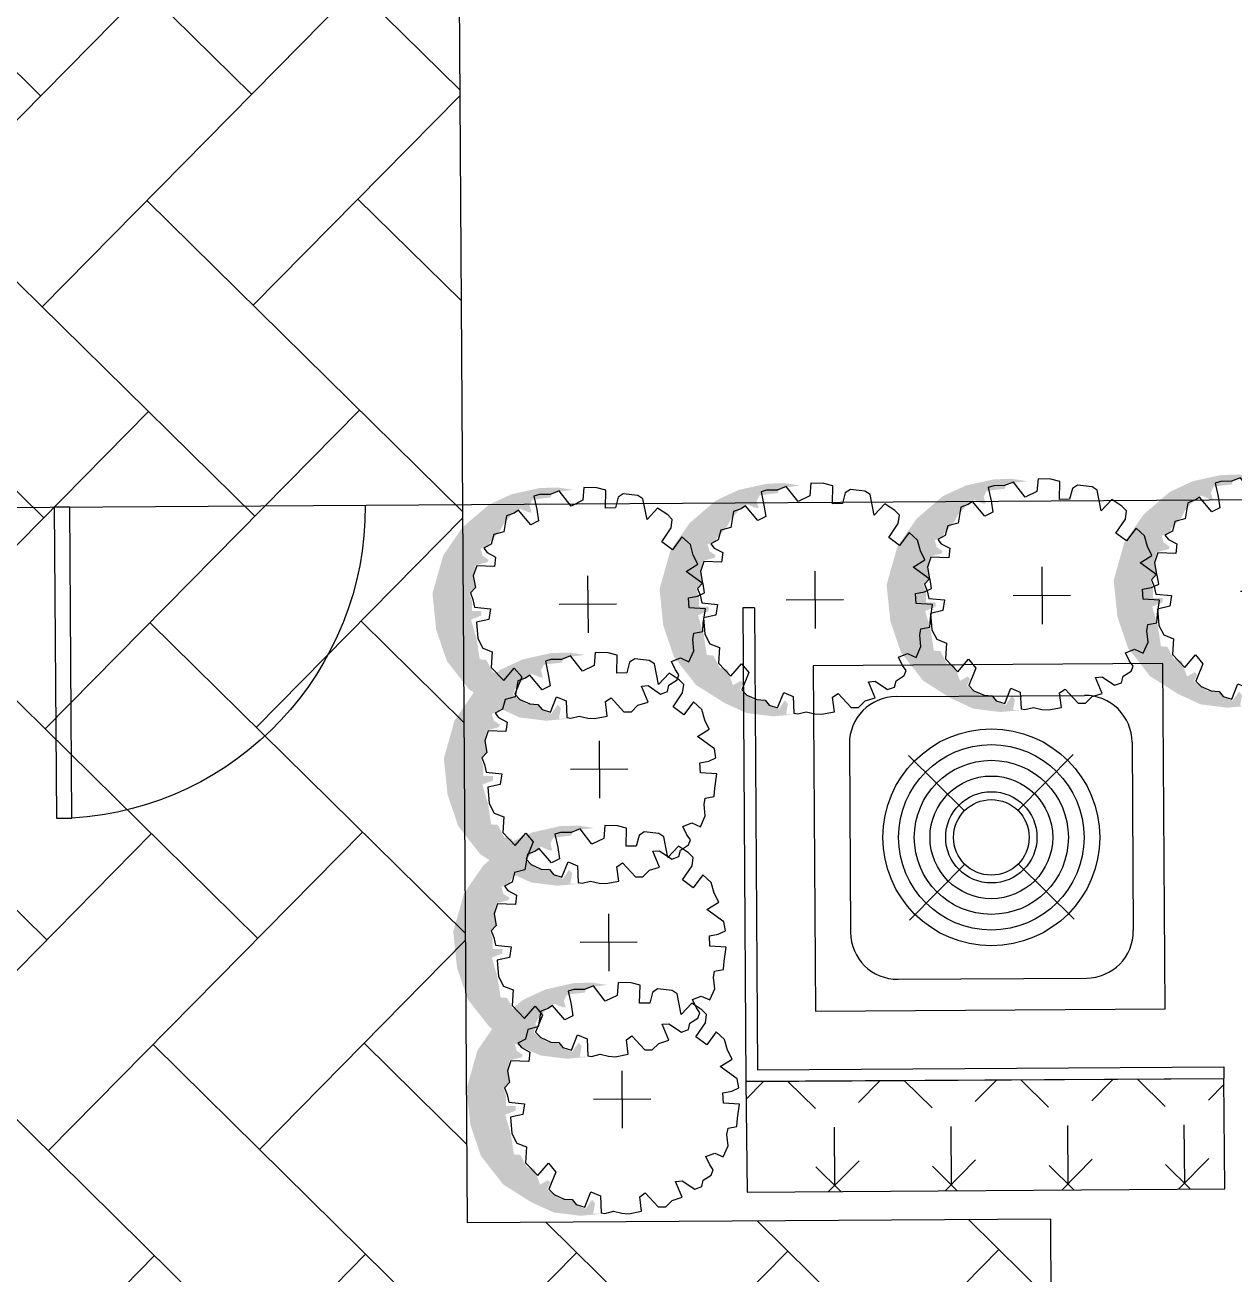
# Model space of a CAD drawing. Header units: feet. Extents: x 919634 to 928945, y 707022 to 708026.
# Drawn here: x 920881.55 to 920891.92, y 707526 to 707536.71 of the extents above; entities that cross this region are included whole.
import ezdxf

# ---------------------------------------------------------------- set-up
doc = ezdxf.new("R2010")
doc.units = ezdxf.units.FT
doc.header["$LTSCALE"] = 20
doc.header["$MEASUREMENT"] = 0
for name, color, linetype in [('-u-site-xref', 7, 'Continuous'), ('Site Plan$0$-u-site-fence', 4, 'Site Plan$0$FENCELINE1'), ('Site Plan$0$A-DOOR-EXT_WINDOWS', 253, 'Continuous'), ('Site Plan$0$A-HVAC-EXT', 253, 'Continuous'), ('Site Plan$0$SP-LOT PAVERS', 254, 'Continuous'), ('x-RL TH7-LP Block$0$LK-SHRB-035M', 253, 'Continuous'), ('x-RL TH7-LP Block$0$LK-SHRB-TRNK', 253, 'Continuous'), ('x-RL TH7-LP Block$0$LP-PATT-SHAR', 253, 'Continuous'), ('x-RL TH7-LP Block$0$LP-SHAR-BRDR-CONT', 253, 'Continuous'), ('x-RL TH7-LP Block$0$LP-SHRB', 253, 'Continuous')]:
    doc.layers.add(name, color=color, linetype=linetype)
doc.layers.add('Site Plan$0$SP-SIDEWALK', color=2, linetype='Continuous', lineweight=25)
doc.layers.add('x-RL TH7-LP Block$0$LK-SHRB-SHAD', color=253, linetype='Continuous', plot=False)
doc.layers.get('-u-site-xref').off()
doc.linetypes.add('Site Plan$0$FENCELINE1', pattern='A,0.25,-0.1,[133,ltypeshp.shx,S=0.1,R=0,X=-0.1,Y=0],-0.1,1', length=1.45)

# ---------------------------------------------------------------- blocks, each defined once
blk = doc.blocks.new('Site Plan$0$A$C11AE1C12')
at = {"layer": 'Site Plan$0$A-HVAC-EXT'}
for p, q in [((44.00000011394877, 44.54105635897122), (1.139487721957266e-07, 44.54105635897122)), ((1.139487721957266e-07, 44.54105635897122), (1.139487721957266e-07, 2.501133167243097e-06)), ((44.00000011394877, 2.501133167243097e-06), (44.00000011394877, 44.54105635897122)), ((34.00000011394877, 40.00000250113317), (10.00000011394877, 40.00000250113317)), ((4.000000113948772, 34.00000250113317), (4.000000113948772, 10.00000250113317)), ((40.00000011394877, 34.00000250113317), (40.00000011394877, 10.00000250113317)), ((18.5977306969362, 25.40227191814392), (11.52666288505861, 32.47333973002787)), ((25.40226953096135, 25.40227191814392), (32.47333734284621, 32.47333973002787)), ((11.52666288505861, 11.52666527223846), (18.5977306969362, 18.59773308412241)), ((32.47333734284621, 11.52666527223846), (25.40226953096135, 18.59773308412241)), ((34.00000011394877, 4.000002501133167), (10.00000011394877, 4.000002501133167)), ((1.139487721957266e-07, 2.501133167243097e-06), (44.00000011394877, 2.501133167243097e-06))]:
    blk.add_line(p, q, dxfattribs=at)
for radius in [13.81153555240985, 11.81153555240985, 9.81153555240985, 7.81153555240985, 5.81153555240985, 4.81153555240985]:
    blk.add_circle((22.00000011394877, 22.00000250113317), radius, dxfattribs=at)
for centre, start, end in [((10.00000011394877, 34.00000250113317), 90, 180), ((34.00000011394877, 34.00000250113317), 0, 90), ((10.00000011394877, 10.00000250113317), 180, 270), ((34.00000011394877, 10.00000250113317), 270, 0)]:
    blk.add_arc(centre, 6, start, end, dxfattribs=at)
blk = doc.blocks.new('Site Plan$0$A$C05C92244')
at = {"layer": 'Site Plan$0$A-DOOR-EXT_WINDOWS'}
blk.add_lwpolyline([(32.00389335552609, 32.04769828175449), (32.00389335552609, 0.04381521808500111), (30.40369920234298, 0.04381521808500111), (30.40369920234298, 32.04769828175449)], close=True, dxfattribs=at)
blk.add_arc((32.07979910527501, 32.07980389018303), 32.07980487913881, 180.0573418751565, 267.0050566959838, dxfattribs=at)
blk = doc.blocks.new('Site Plan')
at = {"layer": 'Site Plan$0$SP-LOT PAVERS'}
h = blk.add_hatch(dxfattribs=at)
h.set_pattern_fill('AR-HBONE', color=256, scale=0.32, angle=-89.58178215075662)
h.set_pattern_definition([(315.4182178492434, (0, 0), (1.810145136983853, 0.01321298806884015), [3.84, -1.28]), (45.41821784924338, (0.9116790626081567, -0.8984660745381309), (1.810145136983853, 0.01321298806884), [3.84, -1.28])])
h.paths.add_polyline_path([(920890.3469491628, 707526.4686214591), (920890.4769708213, 707506.4690441043), (920871.474094347, 707506.345502218), (920871.3443282906, 707526.3057635743), (920881.3441173232, 707526.370774406), (920881.212470394, 707546.6203464776), (920891.8789110909, 707546.6896913585), (920891.9137553703, 707541.327633359), (920885.2472943853, 707541.2842932274), (920885.3438257929, 707526.4360950518)])
at = {"layer": 'Site Plan$0$-u-site-fence', "ltscale": 0.15}
blk.add_line((920881.3035769061, 707532.5713882175, 7.807864083332025e-08), (920892.3032655895, 707532.642899617, 7.807864083332025e-08), dxfattribs=at)
at = {"layer": 'Site Plan$0$SP-SIDEWALK'}
for p, q in [((920885.2472943855, 707541.2842932274, 7.807864083332025e-08), (920885.343825793, 707526.4360950518, 7.807864079000186e-08)), ((920887.8094698507, 707531.7114464005, 7.807864083332025e-08), (920887.709471964, 707531.7107962922, 7.807864083332025e-08)), ((920887.709471964, 707531.7107962922, 7.807864083332025e-08), (920887.7358881561, 707527.6475295655, 7.807864083332025e-08)), ((920887.8094698507, 707531.7114464005, 7.807864083332025e-08), (920887.8352359346, 707527.7481775605, 7.807864083332025e-08)), ((920887.7358881561, 707527.6475295655, 7.807864083332025e-08), (920891.8358585053, 707527.674184376, 7.807864083332025e-08)), ((920887.8352359346, 707527.7481775605, 7.807864083332025e-08), (920891.835208397, 707527.7741822627, 7.807864083332025e-08)), ((920891.835208397, 707527.7741822627, 7.807864083332025e-08), (920891.8358585053, 707527.674184376, 7.807864083332025e-08)), ((920890.3469491629, 707526.4686214591, 7.807863672923386e-08), (920885.343825793, 707526.4360950518, 7.807863672923386e-08)), ((920890.3469491628, 707526.4686214591, 7.807863672923385e-08), (920890.4769708213, 707506.4690441043, 7.807863672923385e-08))]:
    blk.add_line(p, q, dxfattribs=at)
at = {"layer": 'Site Plan$0$-u-site-fence', "xscale": -0.08333333333333331, "yscale": 0.08333333333333331, "zscale": 0.08333333333333333, "rotation": 0.3724872375649735}
blk.add_blockref('Site Plan$0$A$C05C92244', (920884.4879152636, 707529.9213923414, 7.807864083332025e-08), dxfattribs=at)
at = {"layer": 'Site Plan$0$A-HVAC-EXT', "extrusion": (0, 0, -1), "xscale": -0.06735359270068554, "yscale": 0.06735359270068554, "zscale": -0.06735359270068554, "rotation": 269.6275127624351}
blk.add_blockref('Site Plan$0$A$C11AE1C12', (-920891.3319115987, 707528.270920778, -7.807864083332025e-08), dxfattribs=at)
blk = doc.blocks.new('x-RL TH7-LP Block$0$SHRUB-LRG-241')
at = {"layer": 'x-RL TH7-LP Block$0$LK-SHRB-SHAD'}
blk.add_hatch(color=256, dxfattribs=at).paths.add_polyline_path([(0.07942995503995931, 0.4976856504540272), (0.1859550109496517, 0.5063764960219963), (0.3011759860731367, 0.4911675188681244), (0.3990051144888973, 0.4455405874065121), (0.5207480248826535, 0.3673229980153856), (0.6164031776350392, 0.2434784771626468), (0.6620567659276446, 0.1065976931381005), (0.6772746369719869, -0.052010199626217), (0.6294470564557244, -0.217136229156587), (0.5446618151407847, -0.3388080360272614), (0.4294408400173033, -0.4365800253562426), (0.3294377276580214, -0.4822069568178549), (0.2076948172642687, -0.5082794883416142), (0.1294315112196003, -0.5104521971435325), (0.05986413266886359, -0.4995886427736451), (0.1511713175342138, -0.4887250884037577), (0.1598672450281455, -0.4669979796639847), (0.2381305427926712, -0.4583071340960174), (0.2511744298934957, -0.432234607752406), (0.2424785023995675, -0.4018166534446639), (0.2576963734439097, -0.4039893622465822), (0.2924800585792049, -0.4191983394004524), (0.3272637519946464, -0.395298521858761), (0.3642214210734593, -0.3540170131811315), (0.3816132677811801, -0.3214263500714711), (0.4229188964668893, -0.2779721325919233), (0.433788799624196, -0.2562450238521503), (0.4663985090961198, -0.2453814694822647), (0.4577025898823273, -0.2149635151745208), (0.4316148239608211, -0.1975818292187306), (0.4359627835677138, -0.186718274848845), (0.4881383154107333, -0.1736820116770392), (0.4968342429046615, -0.1410913485673788), (0.492486275017626, -0.07808273114997633), (0.5164000652757572, -0.052010199626217), (0.5055301621184505, -0.01724682771464003), (0.5055301621184505, 0.02620738976490955), (0.4642245334327413, 0.02620738976490955), (0.4642245334327413, 0.04576178970276246), (0.5098781217253467, 0.06314347565855272), (0.4859643397473548, 0.1478791966355821), (0.4729204526465303, 0.2369603455767439), (0.4446587027815063, 0.2391330543786623), (0.4163969529164788, 0.2934508262280957), (0.3837872434445551, 0.2999689629941464), (0.3598734614665666, 0.3694957068173039), (0.3250897680511251, 0.3499413120595953), (0.3163938488373397, 0.3608048664294827), (0.3294377276580214, 0.3912228155570787), (0.2729142362081092, 0.4325043242347064), (0.2229126800284682, 0.4368497470186909), (0.1968249141069585, 0.4629222785424503), (0.162041220691524, 0.475958541714256), (0.1337794708264965, 0.4368497470186909), (0.1207355920058113, 0.4520587241725629), (0.1294315112196003, 0.4976856504540272)])
at = {"layer": 'x-RL TH7-LP Block$0$LK-SHRB-035M'}
blk.add_lwpolyline([(-0.02506661354845008, 0.4987056809809847), (-0.08165780996232641, 0.4886134344344999), (-0.08165780996232641, 0.4886134344344999), (-0.08165780996232641, 0.4886134344344999), (-0.07431013994851199, 0.4249718511334137), (-0.09880237153729965, 0.4078375781783734), (-0.1543414298532717, 0.4702383789836801), (-0.1872079085748339, 0.4702383789836801), (-0.2156921901335238, 0.4417710769863739), (-0.2595141617622758, 0.428632322466644), (-0.2310604317859877, 0.3588825101419175), (-0.2604511118412525, 0.3564347593132471), (-0.3143340234853049, 0.3931510560520017), (-0.3449670116215167, 0.3826466800339148), (-0.3515403073658305, 0.3541793780366085), (-0.3865978846688343, 0.3322814549128452), (-0.3953622789945825, 0.3103835285617258), (-0.3804630536096525, 0.2878976674930804), (-0.3633184920346793, 0.2511813673234577), (-0.4025060636510993, 0.2364948451970861), (-0.4391842506233381, 0.2534489245671132), (-0.4610952364377141, 0.2052734924038901), (-0.4563889752951518, 0.1557189889409578), (-0.4612874237616289, 0.1287937023786245), (-0.500474995378049, 0.1214504430308736), (-0.5029242169253898, 0.08473414286125092), (-0.5127211084865486, 0.02354031038883519), (-0.4416936352675229, 0.01864480530062451), (-0.4392444137201785, -0.02541475421675088), (-0.4784319853366021, -0.03275801356450003), (-0.509299405229342, -0.04655263965616641), (-0.5029242169253898, -0.0866085866891666), (-0.4294475167872278, -0.1404591598138314), (-0.480881206883943, -0.1722799514643754), (-0.4612874237616289, -0.2114440058935383), (-0.4490413052813373, -0.2579513162395841), (-0.4123029552122581, -0.2922198655805364), (-0.3706661620484972, -0.2359215381963313), (-0.3241309150464637, -0.2701900841064138), (-0.3657677135820201, -0.3313839165788295), (-0.3706661620484972, -0.3681002167484539), (-0.3510723735543877, -0.3876822405321647), (-0.3069863534714905, -0.4170552813540382), (-0.2604511118412525, -0.3681002167484539), (-0.2433065502662792, -0.4586670866118716), (-0.2212635402248324, -0.4733536087382433), (-0.1575837316478292, -0.480696868085996), (-0.1355407216063789, -0.4660103459596243), (-0.1232946031260873, -0.4195030356135803), (-0.07920858841498557, -0.4195030356135803), (-0.08165780996232641, -0.4978311410410363), (-0.04247023834590635, -0.5076221546483275), (0.0138619002172824, -0.5100699054769979), (0.01876034331196408, -0.4537715815236627), (0.0701940334086757, -0.4292940492208697), (0.1216277235053873, -0.4953833867814978), (0.1608152951218109, -0.480696868085996), (0.2073505421238444, -0.480696868085996), (0.2318427737126321, -0.4733536087382433), (0.2195966552323405, -0.4146075270944998), (0.2122489852185225, -0.3656524624889137), (0.2465381137402645, -0.3485181895338734), (0.3004210253843169, -0.4121597762658276), (0.3189358637372592, -0.39910922518572), (0.3518547154810285, -0.3876822405321647), (0.3641008339613201, -0.3191451487119998), (0.4081868486724218, -0.3069063842760382), (0.419726398483391, -0.2655318838032237), (0.4525928772049532, -0.2480135433678008), (0.4375775287276866, -0.2285782788485804), (0.4008391786586074, -0.208996251633998), (0.405737627125081, -0.1673844463761647), (0.4832682573450846, -0.1713708092072714), (0.4986059474151467, -0.1275749597323887), (0.4898415530893949, -0.07720973461131919), (0.5117525389037709, -0.05312201530235328), (0.5007970459965847, -0.02465471653240314), (0.4939096672908754, 0.008853791693333335), (0.4253314156191905, 0.01619705104108249), (0.4326790856330085, 0.06270436481799813), (0.486561997277061, 0.07494312925395974), (0.4810771587636431, 0.1461490954514311), (0.4596205387691334, 0.1875397805915), (0.4179837456053725, 0.2046740535465421), (0.4228821887000542, 0.2732111453667088), (0.3689992770560018, 0.3295094727509138), (0.3224640354257637, 0.275658899626249), (0.3224640354257637, 0.275658899626249), (0.2906241338231617, 0.3148229506245421), (0.2906241338231617, 0.3148229506245421), (0.3211269623186972, 0.389216058907456), (0.2992159765043212, 0.4133037749890676), (0.2553940048755692, 0.4330119051549843), (0.2203364275725654, 0.4352016981128308), (0.2028076389210653, 0.4570996244639502), (0.1657137435882881, 0.4690314106507891), (0.1387722850803605, 0.4029420696592929), (0.09713549191659965, 0.4200763426143332), (0.09468627036926236, 0.4935089429535804), (0.07791501977911963, 0.4965158880231364), (0.04066634389468149, 0.4877567161917469), (0.003417668010239794, 0.4965158880231364)], close=True, dxfattribs=at)
at = {"layer": 'x-RL TH7-LP Block$0$LK-SHRB-TRNK'}
for p, q in [((0, -0.125), (0, 0.125)), ((-0.1250000000000284, 0), (0.1249999999999929, 0))]:
    blk.add_line(p, q, dxfattribs=at)
blk = doc.blocks.new('x-RL TH7-LP Block', base_point=(1241.699483058532, 168.1706843559634))
at = {"layer": 'x-RL TH7-LP Block$0$LP-PATT-SHAR'}
h = blk.add_hatch(dxfattribs=at)
h.set_pattern_fill('LAFX-A435-CHAINLINK', color=256, scale=10, pattern_type=2)
h.set_pattern_definition([(45, (1295.280357107869, 240.9739641001852), (0, 10.0000000000064), [0.7071099999999999, -13.4350288425]), (45, (1293.280357107869, 240.9739641001852), (0, 10.0000000000064), [0.7071099999999999, -13.4350288425]), (45, (1295.280357107869, 242.9739641001852), (0, 10.0000000000064), [0.7071099999999999, -13.4350288425]), (45, (1294.780357107869, 243.9739641001852), (0, 10.0000000000064), [0.7071099999999999, -13.4350288425]), (45, (1291.280357107869, 240.9739641001852), (0, 10.0000000000064), [0.7071099999999999, -13.4350288425]), (45, (1293.280357107869, 242.9739641001852), (0, 10.0000000000064), [0.7071099999999999, -13.4350288425]), (45, (1295.280357107869, 244.9739641001852), (0, 10.0000000000064), [0.7071099999999999, -13.4350288425]), (45, (1293.780357107869, 243.9739641001852), (0, 10.0000000000064), [0.7071099999999999, -13.4350288425]), (45, (1294.780357107869, 245.9739641001852), (0, 10.0000000000064), [0.7071099999999999, -13.4350288425]), (45, (1292.780357107869, 243.9739641001852), (0, 10.0000000000064), [0.7071099999999999, -13.4350288425]), (45, (1291.280357107869, 242.9739641001852), (0, 10.0000000000064), [0.7071099999999999, -13.4350288425]), (45, (1293.280357107869, 244.9739641001852), (0, 10.0000000000064), [0.7071099999999999, -13.4350288425]), (45, (1295.280357107869, 246.9739641001852), (0, 10.0000000000064), [0.7071099999999999, -13.4350288425]), (45, (1291.780357107869, 243.9739641001852), (0, 10.0000000000064), [0.7071099999999999, -13.4350288425]), (45, (1293.780357107869, 245.9739641001852), (0, 10.0000000000064), [0.7071099999999999, -13.4350288425]), (45, (1292.780357107869, 245.9739641001852), (0, 10.0000000000064), [0.7071099999999999, -13.4350288425]), (45, (1294.780357107869, 247.9739641001852), (0, 10.0000000000064), [0.7071099999999999, -13.4350288425]), (45, (1291.280357107869, 244.9739641001852), (0, 10.0000000000064), [0.7071099999999999, -13.4350288425]), (45, (1293.280357107869, 246.9739641001852), (0, 10.0000000000064), [0.7071099999999999, -13.4350288425]), (45, (1291.780357107869, 245.9739641001852), (0, 10.0000000000064), [0.7071099999999999, -13.4350288425]), (45, (1293.780357107869, 247.9739641001852), (0, 10.0000000000064), [0.7071099999999999, -13.4350288425]), (45, (1294.780357107869, 249.9739641001852), (0, 10.0000000000064), [0.7071099999999999, -13.4350288425]), (45, (1292.780357107869, 247.9739641001852), (0, 10.0000000000064), [0.7071099999999999, -13.4350288425]), (45, (1291.280357107869, 246.9739641001852), (0, 10.0000000000064), [0.7071099999999999, -13.4350288425]), (45, (1291.780357107869, 247.9739641001852), (0, 10.0000000000064), [0.7071099999999999, -13.4350288425]), (45, (1293.780357107869, 249.9739641001852), (0, 10.0000000000064), [0.7071099999999999, -13.4350288425]), (45, (1292.780357107869, 249.9739641001852), (0, 10.0000000000064), [0.7071099999999999, -13.4350288425]), (45, (1291.280357107869, 248.9739641001852), (0, 10.0000000000064), [0.7071099999999999, -13.4350288425]), (45, (1291.780357107869, 249.9739641001852), (0, 10.0000000000064), [0.7071099999999999, -13.4350288425]), (45, (1290.280357107869, 248.9739641001852), (0, 10.0000000000064), [0.7071099999999999, -13.4350288425]), (45, (1294.780357107869, 241.9739641001852), (0, 10.0000000000064), [0.7071099999999999, -13.4350288425]), (45, (1293.780357107869, 241.9739641001852), (0, 10.0000000000064), [0.7071099999999999, -13.4350288425]), (45, (1292.780357107869, 241.9739641001852), (0, 10.0000000000064), [0.7071099999999999, -13.4350288425]), (45, (1291.780357107869, 241.9739641001852), (0, 10.0000000000064), [0.7071099999999999, -13.4350288425]), (45, (1290.280357107869, 240.9739641001852), (0, 10.0000000000064), [0.7071099999999999, -13.4350288425]), (45, (1289.280357107869, 240.9739641001852), (0, 10.0000000000064), [0.7071099999999999, -13.4350288425]), (45, (1290.280357107869, 242.9739641001852), (0, 10.0000000000064), [0.7071099999999999, -13.4350288425]), (45, (1288.280357107869, 240.9739641001852), (0, 10.0000000000064), [0.7071099999999999, -13.4350288425]), (45, (1290.780357107869, 243.9739641001852), (0, 10.0000000000064), [0.7071099999999999, -13.4350288425]), (45, (1289.280357107869, 242.9739641001852), (0, 10.0000000000064), [0.7071099999999999, -13.4350288425]), (45, (1287.280357107869, 240.9739641001852), (0, 10.0000000000064), [0.7071099999999999, -13.4350288425]), (45, (1289.780357107869, 243.9739641001852), (0, 10.0000000000064), [0.7071099999999999, -13.4350288425]), (45, (1290.280357107869, 244.9739641001852), (0, 10.0000000000064), [0.7071099999999999, -13.4350288425]), (45, (1288.280357107869, 242.9739641001852), (0, 10.0000000000064), [0.7071099999999999, -13.4350288425]), (45, (1286.280357107869, 240.9739641001852), (0, 10.0000000000064), [0.7071099999999999, -13.4350288425]), (45, (1290.780357107869, 245.9739641001852), (0, 10.0000000000064), [0.7071099999999999, -13.4350288425]), (45, (1288.780357107869, 243.9739641001852), (0, 10.0000000000064), [0.7071099999999999, -13.4350288425]), (45, (1289.280357107869, 244.9739641001852), (0, 10.0000000000064), [0.7071099999999999, -13.4350288425]), (45, (1287.280357107869, 242.9739641001852), (0, 10.0000000000064), [0.7071099999999999, -13.4350288425]), (45, (1289.780357107869, 245.9739641001852), (0, 10.0000000000064), [0.7071099999999999, -13.4350288425]), (45, (1287.780357107869, 243.9739641001852), (0, 10.0000000000064), [0.7071099999999999, -13.4350288425]), (45, (1290.280357107869, 246.9739641001852), (0, 10.0000000000064), [0.7071099999999999, -13.4350288425]), (45, (1288.280357107869, 244.9739641001852), (0, 10.0000000000064), [0.7071099999999999, -13.4350288425]), (45, (1286.280357107869, 242.9739641001852), (0, 10.0000000000064), [0.7071099999999999, -13.4350288425]), (45, (1290.780357107869, 247.9739641001852), (0, 10.0000000000064), [0.7071099999999999, -13.4350288425]), (45, (1288.780357107869, 245.9739641001852), (0, 10.0000000000064), [0.7071099999999999, -13.4350288425]), (45, (1286.780357107869, 243.9739641001852), (0, 10.0000000000064), [0.7071099999999999, -13.4350288425]), (45, (1289.280357107869, 246.9739641001852), (0, 10.0000000000064), [0.7071099999999999, -13.4350288425]), (45, (1287.280357107869, 244.9739641001852), (0, 10.0000000000064), [0.7071099999999999, -13.4350288425]), (45, (1289.780357107869, 247.9739641001852), (0, 10.0000000000064), [0.7071099999999999, -13.4350288425]), (45, (1287.780357107869, 245.9739641001852), (0, 10.0000000000064), [0.7071099999999999, -13.4350288425]), (45, (1285.780357107869, 243.9739641001852), (0, 10.0000000000064), [0.7071099999999999, -13.4350288425]), (45, (1288.280357107869, 246.9739641001852), (0, 10.0000000000064), [0.7071099999999999, -13.4350288425]), (45, (1286.280357107869, 244.9739641001852), (0, 10.0000000000064), [0.7071099999999999, -13.4350288425]), (45, (1290.780357107869, 249.9739641001852), (0, 10.0000000000064), [0.7071099999999999, -13.4350288425]), (45, (1288.780357107869, 247.9739641001852), (0, 10.0000000000064), [0.7071099999999999, -13.4350288425]), (45, (1286.780357107869, 245.9739641001852), (0, 10.0000000000064), [0.7071099999999999, -13.4350288425]), (45, (1287.280357107869, 246.9739641001852), (0, 10.0000000000064), [0.7071099999999999, -13.4350288425]), (45, (1289.780357107869, 249.9739641001852), (0, 10.0000000000064), [0.7071099999999999, -13.4350288425]), (45, (1287.780357107869, 247.9739641001852), (0, 10.0000000000064), [0.7071099999999999, -13.4350288425]), (45, (1285.780357107869, 245.9739641001852), (0, 10.0000000000064), [0.7071099999999999, -13.4350288425]), (45, (1286.280357107869, 246.9739641001852), (0, 10.0000000000064), [0.7071099999999999, -13.4350288425]), (45, (1288.780357107869, 249.9739641001852), (0, 10.0000000000064), [0.7071099999999999, -13.4350288425]), (45, (1286.780357107869, 247.9739641001852), (0, 10.0000000000064), [0.7071099999999999, -13.4350288425]), (45, (1287.280357107869, 248.9739641001852), (0, 10.0000000000064), [0.7071099999999999, -13.4350288425]), (45, (1287.780357107869, 249.9739641001852), (0, 10.0000000000064), [0.7071099999999999, -13.4350288425]), (45, (1285.780357107869, 247.9739641001852), (0, 10.0000000000064), [0.7071099999999999, -13.4350288425]), (45, (1286.280357107869, 248.9739641001852), (0, 10.0000000000064), [0.7071099999999999, -13.4350288425]), (45, (1286.780357107869, 249.9739641001852), (0, 10.0000000000064), [0.7071099999999999, -13.4350288425]), (45, (1285.780357107869, 249.9739641001852), (0, 10.0000000000064), [0.7071099999999999, -13.4350288425]), (45, (1290.780357107869, 241.9739641001852), (0, 10.0000000000064), [0.7071099999999999, -13.4350288425]), (45, (1289.780357107869, 241.9739641001852), (0, 10.0000000000064), [0.7071099999999999, -13.4350288425]), (45, (1288.780357107869, 241.9739641001852), (0, 10.0000000000064), [0.7071099999999999, -13.4350288425]), (45, (1287.780357107869, 241.9739641001852), (0, 10.0000000000064), [0.7071099999999999, -13.4350288425]), (45, (1286.780357107869, 241.9739641001852), (0, 10.0000000000064), [0.7071099999999999, -13.4350288425]), (45, (1285.780357107869, 241.9739641001852), (0, 10.0000000000064), [0.7071099999999999, -13.4350288425]), (45, (1294.280357107869, 240.9739641001852), (0, 10.0000000000064), [0.7071099999999999, -13.4350288425]), (45, (1294.280357107869, 242.9739641001852), (0, 10.0000000000064), [0.7071099999999999, -13.4350288425]), (45, (1292.280357107869, 240.9739641001852), (0, 10.0000000000064), [0.7071099999999999, -13.4350288425]), (45, (1294.280357107869, 244.9739641001852), (0, 10.0000000000064), [0.7071099999999999, -13.4350288425]), (45, (1292.280357107869, 242.9739641001852), (0, 10.0000000000064), [0.7071099999999999, -13.4350288425]), (45, (1294.280357107869, 246.9739641001852), (0, 10.0000000000064), [0.7071099999999999, -13.4350288425]), (45, (1292.280357107869, 244.9739641001852), (0, 10.0000000000064), [0.7071099999999999, -13.4350288425]), (45, (1295.280357107869, 248.9739641001852), (0, 10.0000000000064), [0.7071099999999999, -13.4350288425]), (45, (1294.280357107869, 248.9739641001852), (0, 10.0000000000064), [0.7071099999999999, -13.4350288425]), (45, (1292.280357107869, 246.9739641001852), (0, 10.0000000000064), [0.7071099999999999, -13.4350288425]), (45, (1293.280357107869, 248.9739641001852), (0, 10.0000000000064), [0.7071099999999999, -13.4350288425]), (45, (1292.280357107869, 248.9739641001852), (0, 10.0000000000064), [0.7071099999999999, -13.4350288425]), (45, (1289.280357107869, 248.9739641001852), (0, 10.0000000000064), [0.7071099999999999, -13.4350288425]), (45, (1288.280357107869, 248.9739641001852), (0, 10.0000000000064), [0.7071099999999999, -13.4350288425]), (90, (1295.780357107869, 249.4739641001852), (-10, 6.123233995736766e-16), [0.5, -9.5]), (90, (1295.780357107869, 241.4739641001852), (-10, 6.123233995736766e-16), [0.5, -9.5]), (90, (1295.780357107869, 243.4739641001852), (-10, 6.123233995736766e-16), [0.5, -9.5]), (90, (1295.780357107869, 245.4739641001852), (-10, 6.123233995736766e-16), [0.5, -9.5]), (90, (1295.780357107869, 247.4739641001852), (-10, 6.123233995736766e-16), [0.5, -9.5]), (90, (1295.280357107869, 242.4739641001852), (-10, 6.123233995736766e-16), [0.5, -9.5]), (90, (1295.280357107869, 244.4739641001852), (-10, 6.123233995736766e-16), [0.5, -9.5]), (90, (1295.280357107869, 246.4739641001852), (-10, 6.123233995736766e-16), [0.5, -9.5]), (90, (1295.280357107869, 248.4739641001852), (-10, 6.123233995736766e-16), [0.5, -9.5]), (90, (1295.280357107869, 250.4739641001852), (-10, 6.123233995736766e-16), [0.5, -9.5]), (90, (1294.780357107869, 241.4739641001852), (-10, 6.123233995736766e-16), [0.5, -9.5]), (90, (1294.780357107869, 243.4739641001852), (-10, 6.123233995736766e-16), [0.5, -9.5]), (90, (1294.780357107869, 245.4739641001852), (-10, 6.123233995736766e-16), [0.5, -9.5]), (90, (1294.780357107869, 247.4739641001852), (-10, 6.123233995736766e-16), [0.5, -9.5]), (90, (1294.780357107869, 249.4739641001852), (-10, 6.123233995736766e-16), [0.5, -9.5]), (90, (1294.780357107869, 241.4739641001852), (-10, 6.123233995736766e-16), [0.5, -9.5]), (90, (1294.780357107869, 243.4739641001852), (-10, 6.123233995736766e-16), [0.5, -9.5]), (90, (1294.780357107869, 245.4739641001852), (-10, 6.123233995736766e-16), [0.5, -9.5]), (90, (1294.780357107869, 247.4739641001852), (-10, 6.123233995736766e-16), [0.5, -9.5]), (90, (1294.780357107869, 249.4739641001852), (-10, 6.123233995736766e-16), [0.5, -9.5]), (90, (1294.280357107869, 242.4739641001852), (-10, 6.123233995736766e-16), [0.5, -9.5]), (90, (1294.280357107869, 244.4739641001852), (-10, 6.123233995736766e-16), [0.5, -9.5]), (90, (1294.280357107869, 246.4739641001852), (-10, 6.123233995736766e-16), [0.5, -9.5]), (90, (1294.280357107869, 248.4739641001852), (-10, 6.123233995736766e-16), [0.5, -9.5]), (90, (1294.280357107869, 250.4739641001852), (-10, 6.123233995736766e-16), [0.5, -9.5]), (90, (1293.780357107869, 241.4739641001852), (-10, 6.123233995736766e-16), [0.5, -9.5]), (90, (1293.780357107869, 241.4739641001852), (-10, 6.123233995736766e-16), [0.5, -9.5]), (90, (1293.780357107869, 243.4739641001852), (-10, 6.123233995736766e-16), [0.5, -9.5]), (90, (1293.780357107869, 243.4739641001852), (-10, 6.123233995736766e-16), [0.5, -9.5]), (90, (1293.780357107869, 245.4739641001852), (-10, 6.123233995736766e-16), [0.5, -9.5]), (90, (1293.780357107869, 245.4739641001852), (-10, 6.123233995736766e-16), [0.5, -9.5]), (90, (1293.780357107869, 247.4739641001852), (-10, 6.123233995736766e-16), [0.5, -9.5]), (90, (1293.780357107869, 247.4739641001852), (-10, 6.123233995736766e-16), [0.5, -9.5]), (90, (1293.780357107869, 249.4739641001852), (-10, 6.123233995736766e-16), [0.5, -9.5]), (90, (1293.780357107869, 249.4739641001852), (-10, 6.123233995736766e-16), [0.5, -9.5]), (90, (1293.280357107869, 242.4739641001852), (-10, 6.123233995736766e-16), [0.5, -9.5]), (90, (1293.280357107869, 244.4739641001852), (-10, 6.123233995736766e-16), [0.5, -9.5]), (90, (1293.280357107869, 246.4739641001852), (-10, 6.123233995736766e-16), [0.5, -9.5]), (90, (1293.280357107869, 248.4739641001852), (-10, 6.123233995736766e-16), [0.5, -9.5]), (90, (1293.280357107869, 250.4739641001852), (-10, 6.123233995736766e-16), [0.5, -9.5]), (90, (1292.780357107869, 241.4739641001852), (-10, 6.123233995736766e-16), [0.5, -9.5]), (90, (1292.780357107869, 241.4739641001852), (-10, 6.123233995736766e-16), [0.5, -9.5]), (90, (1292.780357107869, 243.4739641001852), (-10, 6.123233995736766e-16), [0.5, -9.5]), (90, (1292.780357107869, 243.4739641001852), (-10, 6.123233995736766e-16), [0.5, -9.5]), (90, (1292.780357107869, 245.4739641001852), (-10, 6.123233995736766e-16), [0.5, -9.5]), (90, (1292.780357107869, 245.4739641001852), (-10, 6.123233995736766e-16), [0.5, -9.5]), (90, (1292.780357107869, 247.4739641001852), (-10, 6.123233995736766e-16), [0.5, -9.5]), (90, (1292.780357107869, 247.4739641001852), (-10, 6.123233995736766e-16), [0.5, -9.5]), (90, (1292.780357107869, 249.4739641001852), (-10, 6.123233995736766e-16), [0.5, -9.5]), (90, (1292.780357107869, 249.4739641001852), (-10, 6.123233995736766e-16), [0.5, -9.5]), (90, (1292.280357107869, 242.4739641001852), (-10, 6.123233995736766e-16), [0.5, -9.5]), (90, (1292.280357107869, 244.4739641001852), (-10, 6.123233995736766e-16), [0.5, -9.5]), (90, (1292.280357107869, 246.4739641001852), (-10, 6.123233995736766e-16), [0.5, -9.5]), (90, (1292.280357107869, 248.4739641001852), (-10, 6.123233995736766e-16), [0.5, -9.5]), (90, (1292.280357107869, 250.4739641001852), (-10, 6.123233995736766e-16), [0.5, -9.5]), (90, (1291.780357107869, 241.4739641001852), (-10, 6.123233995736766e-16), [0.5, -9.5]), (90, (1291.780357107869, 241.4739641001852), (-10, 6.123233995736766e-16), [0.5, -9.5]), (90, (1291.780357107869, 243.4739641001852), (-10, 6.123233995736766e-16), [0.5, -9.5]), (90, (1291.780357107869, 243.4739641001852), (-10, 6.123233995736766e-16), [0.5, -9.5]), (90, (1291.780357107869, 245.4739641001852), (-10, 6.123233995736766e-16), [0.5, -9.5]), (90, (1291.780357107869, 245.4739641001852), (-10, 6.123233995736766e-16), [0.5, -9.5]), (90, (1291.780357107869, 247.4739641001852), (-10, 6.123233995736766e-16), [0.5, -9.5]), (90, (1291.780357107869, 247.4739641001852), (-10, 6.123233995736766e-16), [0.5, -9.5]), (90, (1291.780357107869, 249.4739641001852), (-10, 6.123233995736766e-16), [0.5, -9.5]), (90, (1291.780357107869, 249.4739641001852), (-10, 6.123233995736766e-16), [0.5, -9.5]), (90, (1291.280357107869, 242.4739641001852), (-10, 6.123233995736766e-16), [0.5, -9.5]), (90, (1291.280357107869, 244.4739641001852), (-10, 6.123233995736766e-16), [0.5, -9.5]), (90, (1291.280357107869, 246.4739641001852), (-10, 6.123233995736766e-16), [0.5, -9.5]), (90, (1291.280357107869, 248.4739641001852), (-10, 6.123233995736766e-16), [0.5, -9.5]), (90, (1291.280357107869, 250.4739641001852), (-10, 6.123233995736766e-16), [0.5, -9.5]), (90, (1290.780357107869, 241.4739641001852), (-10, 6.123233995736766e-16), [0.5, -9.5]), (90, (1290.780357107869, 243.4739641001852), (-10, 6.123233995736766e-16), [0.5, -9.5]), (90, (1290.780357107869, 245.4739641001852), (-10, 6.123233995736766e-16), [0.5, -9.5]), (90, (1290.780357107869, 247.4739641001852), (-10, 6.123233995736766e-16), [0.5, -9.5]), (90, (1290.780357107869, 249.4739641001852), (-10, 6.123233995736766e-16), [0.5, -9.5]), (90, (1290.780357107869, 241.4739641001852), (-10, 6.123233995736766e-16), [0.5, -9.5]), (90, (1290.780357107869, 243.4739641001852), (-10, 6.123233995736766e-16), [0.5, -9.5]), (90, (1290.780357107869, 245.4739641001852), (-10, 6.123233995736766e-16), [0.5, -9.5]), (90, (1290.780357107869, 247.4739641001852), (-10, 6.123233995736766e-16), [0.5, -9.5]), (90, (1290.780357107869, 249.4739641001852), (-10, 6.123233995736766e-16), [0.5, -9.5]), (90, (1290.280357107869, 242.4739641001852), (-10, 6.123233995736766e-16), [0.5, -9.5]), (90, (1290.280357107869, 244.4739641001852), (-10, 6.123233995736766e-16), [0.5, -9.5]), (90, (1290.280357107869, 246.4739641001852), (-10, 6.123233995736766e-16), [0.5, -9.5]), (90, (1290.280357107869, 248.4739641001852), (-10, 6.123233995736766e-16), [0.5, -9.5]), (90, (1290.280357107869, 250.4739641001852), (-10, 6.123233995736766e-16), [0.5, -9.5]), (90, (1289.780357107869, 241.4739641001852), (-10, 6.123233995736766e-16), [0.5, -9.5]), (90, (1289.780357107869, 243.4739641001852), (-10, 6.123233995736766e-16), [0.5, -9.5]), (90, (1289.780357107869, 245.4739641001852), (-10, 6.123233995736766e-16), [0.5, -9.5]), (90, (1289.780357107869, 247.4739641001852), (-10, 6.123233995736766e-16), [0.5, -9.5]), (90, (1289.780357107869, 249.4739641001852), (-10, 6.123233995736766e-16), [0.5, -9.5]), (90, (1289.780357107869, 241.4739641001852), (-10, 6.123233995736766e-16), [0.5, -9.5]), (90, (1289.780357107869, 243.4739641001852), (-10, 6.123233995736766e-16), [0.5, -9.5]), (90, (1289.780357107869, 245.4739641001852), (-10, 6.123233995736766e-16), [0.5, -9.5]), (90, (1289.780357107869, 247.4739641001852), (-10, 6.123233995736766e-16), [0.5, -9.5]), (90, (1289.780357107869, 249.4739641001852), (-10, 6.123233995736766e-16), [0.5, -9.5]), (90, (1289.280357107869, 242.4739641001852), (-10, 6.123233995736766e-16), [0.5, -9.5]), (90, (1289.280357107869, 244.4739641001852), (-10, 6.123233995736766e-16), [0.5, -9.5]), (90, (1289.280357107869, 246.4739641001852), (-10, 6.123233995736766e-16), [0.5, -9.5]), (90, (1289.280357107869, 248.4739641001852), (-10, 6.123233995736766e-16), [0.5, -9.5]), (90, (1289.280357107869, 250.4739641001852), (-10, 6.123233995736766e-16), [0.5, -9.5]), (90, (1288.780357107869, 241.4739641001852), (-10, 6.123233995736766e-16), [0.5, -9.5]), (90, (1288.780357107869, 241.4739641001852), (-10, 6.123233995736766e-16), [0.5, -9.5]), (90, (1288.780357107869, 243.4739641001852), (-10, 6.123233995736766e-16), [0.5, -9.5]), (90, (1288.780357107869, 243.4739641001852), (-10, 6.123233995736766e-16), [0.5, -9.5]), (90, (1288.780357107869, 245.4739641001852), (-10, 6.123233995736766e-16), [0.5, -9.5]), (90, (1288.780357107869, 245.4739641001852), (-10, 6.123233995736766e-16), [0.5, -9.5]), (90, (1288.780357107869, 247.4739641001852), (-10, 6.123233995736766e-16), [0.5, -9.5]), (90, (1288.780357107869, 247.4739641001852), (-10, 6.123233995736766e-16), [0.5, -9.5]), (90, (1288.780357107869, 249.4739641001852), (-10, 6.123233995736766e-16), [0.5, -9.5]), (90, (1288.780357107869, 249.4739641001852), (-10, 6.123233995736766e-16), [0.5, -9.5]), (90, (1288.280357107869, 242.4739641001852), (-10, 6.123233995736766e-16), [0.5, -9.5]), (90, (1288.280357107869, 244.4739641001852), (-10, 6.123233995736766e-16), [0.5, -9.5]), (90, (1288.280357107869, 246.4739641001852), (-10, 6.123233995736766e-16), [0.5, -9.5]), (90, (1288.280357107869, 248.4739641001852), (-10, 6.123233995736766e-16), [0.5, -9.5]), (90, (1288.280357107869, 250.4739641001852), (-10, 6.123233995736766e-16), [0.5, -9.5]), (90, (1287.780357107869, 241.4739641001852), (-10, 6.123233995736766e-16), [0.5, -9.5]), (90, (1287.780357107869, 241.4739641001852), (-10, 6.123233995736766e-16), [0.5, -9.5]), (90, (1287.780357107869, 243.4739641001852), (-10, 6.123233995736766e-16), [0.5, -9.5]), (90, (1287.780357107869, 243.4739641001852), (-10, 6.123233995736766e-16), [0.5, -9.5]), (90, (1287.780357107869, 245.4739641001852), (-10, 6.123233995736766e-16), [0.5, -9.5]), (90, (1287.780357107869, 245.4739641001852), (-10, 6.123233995736766e-16), [0.5, -9.5]), (90, (1287.780357107869, 247.4739641001852), (-10, 6.123233995736766e-16), [0.5, -9.5]), (90, (1287.780357107869, 247.4739641001852), (-10, 6.123233995736766e-16), [0.5, -9.5]), (90, (1287.780357107869, 249.4739641001852), (-10, 6.123233995736766e-16), [0.5, -9.5]), (90, (1287.780357107869, 249.4739641001852), (-10, 6.123233995736766e-16), [0.5, -9.5]), (90, (1287.280357107869, 242.4739641001852), (-10, 6.123233995736766e-16), [0.5, -9.5]), (90, (1287.280357107869, 244.4739641001852), (-10, 6.123233995736766e-16), [0.5, -9.5]), (90, (1287.280357107869, 246.4739641001852), (-10, 6.123233995736766e-16), [0.5, -9.5]), (90, (1287.280357107869, 248.4739641001852), (-10, 6.123233995736766e-16), [0.5, -9.5]), (90, (1287.280357107869, 250.4739641001852), (-10, 6.123233995736766e-16), [0.5, -9.5]), (90, (1286.780357107869, 241.4739641001852), (-10, 6.123233995736766e-16), [0.5, -9.5]), (90, (1286.780357107869, 241.4739641001852), (-10, 6.123233995736766e-16), [0.5, -9.5]), (90, (1286.780357107869, 243.4739641001852), (-10, 6.123233995736766e-16), [0.5, -9.5]), (90, (1286.780357107869, 243.4739641001852), (-10, 6.123233995736766e-16), [0.5, -9.5]), (90, (1286.780357107869, 245.4739641001852), (-10, 6.123233995736766e-16), [0.5, -9.5]), (90, (1286.780357107869, 245.4739641001852), (-10, 6.123233995736766e-16), [0.5, -9.5]), (90, (1286.780357107869, 247.4739641001852), (-10, 6.123233995736766e-16), [0.5, -9.5]), (90, (1286.780357107869, 247.4739641001852), (-10, 6.123233995736766e-16), [0.5, -9.5]), (90, (1286.780357107869, 249.4739641001852), (-10, 6.123233995736766e-16), [0.5, -9.5]), (90, (1286.780357107869, 249.4739641001852), (-10, 6.123233995736766e-16), [0.5, -9.5]), (90, (1286.280357107869, 242.4739641001852), (-10, 6.123233995736766e-16), [0.5, -9.5]), (90, (1286.280357107869, 244.4739641001852), (-10, 6.123233995736766e-16), [0.5, -9.5]), (90, (1286.280357107869, 246.4739641001852), (-10, 6.123233995736766e-16), [0.5, -9.5]), (90, (1286.280357107869, 248.4739641001852), (-10, 6.123233995736766e-16), [0.5, -9.5]), (90, (1286.280357107869, 250.4739641001852), (-10, 6.123233995736766e-16), [0.5, -9.5]), (90, (1285.780357107869, 241.4739641001852), (-10, 6.123233995736766e-16), [0.5, -9.5]), (90, (1285.780357107869, 243.4739641001852), (-10, 6.123233995736766e-16), [0.5, -9.5]), (90, (1285.780357107869, 245.4739641001852), (-10, 6.123233995736766e-16), [0.5, -9.5]), (90, (1285.780357107869, 247.4739641001852), (-10, 6.123233995736766e-16), [0.5, -9.5]), (90, (1285.780357107869, 249.4739641001852), (-10, 6.123233995736766e-16), [0.5, -9.5]), (135, (1295.780357107869, 249.9739641001852), (-10.0000000000064, 1.110223024625157e-15), [0.7071099999999999, -13.4350288425]), (135, (1294.780357107869, 249.9739641001852), (-10.0000000000064, 1.110223024625157e-15), [0.7071099999999999, -13.4350288425]), (135, (1293.780357107869, 249.9739641001852), (-10.0000000000064, 1.110223024625157e-15), [0.7071099999999999, -13.4350288425]), (135, (1292.780357107869, 249.9739641001852), (-10.0000000000064, 1.110223024625157e-15), [0.7071099999999999, -13.4350288425]), (135, (1293.280357107869, 246.9739641001852), (-10.0000000000064, 1.110223024625157e-15), [0.7071099999999999, -13.4350288425]), (135, (1293.280357107869, 244.9739641001852), (-10.0000000000064, 1.110223024625157e-15), [0.7071099999999999, -13.4350288425]), (135, (1293.280357107869, 242.9739641001852), (-10.0000000000064, 1.110223024625157e-15), [0.7071099999999999, -13.4350288425]), (135, (1293.280357107869, 240.9739641001852), (-10.0000000000064, 1.110223024625157e-15), [0.7071099999999999, -13.4350288425]), (135, (1290.780357107869, 241.9739641001852), (-10.0000000000064, 1.110223024625157e-15), [0.7071099999999999, -13.4350288425]), (135, (1289.780357107869, 241.9739641001852), (-10.0000000000064, 1.110223024625157e-15), [0.7071099999999999, -13.4350288425]), (135, (1288.780357107869, 241.9739641001852), (-10.0000000000064, 1.110223024625157e-15), [0.7071099999999999, -13.4350288425]), (135, (1291.280357107869, 248.9739641001852), (-10.0000000000064, 1.110223024625157e-15), [0.7071099999999999, -13.4350288425]), (135, (1290.280357107869, 248.9739641001852), (-10.0000000000064, 1.110223024625157e-15), [0.7071099999999999, -13.4350288425]), (135, (1291.280357107869, 246.9739641001852), (-10.0000000000064, 1.110223024625157e-15), [0.7071099999999999, -13.4350288425]), (135, (1289.280357107869, 248.9739641001852), (-10.0000000000064, 1.110223024625157e-15), [0.7071099999999999, -13.4350288425]), (135, (1290.280357107869, 246.9739641001852), (-10.0000000000064, 1.110223024625157e-15), [0.7071099999999999, -13.4350288425]), (135, (1288.280357107869, 248.9739641001852), (-10.0000000000064, 1.110223024625157e-15), [0.7071099999999999, -13.4350288425]), (135, (1291.280357107869, 244.9739641001852), (-10.0000000000064, 1.110223024625157e-15), [0.7071099999999999, -13.4350288425]), (135, (1289.280357107869, 246.9739641001852), (-10.0000000000064, 1.110223024625157e-15), [0.7071099999999999, -13.4350288425]), (135, (1287.280357107869, 248.9739641001852), (-10.0000000000064, 1.110223024625157e-15), [0.7071099999999999, -13.4350288425]), (135, (1290.280357107869, 244.9739641001852), (-10.0000000000064, 1.110223024625157e-15), [0.7071099999999999, -13.4350288425]), (135, (1288.280357107869, 246.9739641001852), (-10.0000000000064, 1.110223024625157e-15), [0.7071099999999999, -13.4350288425]), (135, (1286.280357107869, 248.9739641001852), (-10.0000000000064, 1.110223024625157e-15), [0.7071099999999999, -13.4350288425]), (135, (1291.280357107869, 242.9739641001852), (-10.0000000000064, 1.110223024625157e-15), [0.7071099999999999, -13.4350288425]), (135, (1289.280357107869, 244.9739641001852), (-10.0000000000064, 1.110223024625157e-15), [0.7071099999999999, -13.4350288425]), (135, (1287.280357107869, 246.9739641001852), (-10.0000000000064, 1.110223024625157e-15), [0.7071099999999999, -13.4350288425]), (135, (1290.280357107869, 242.9739641001852), (-10.0000000000064, 1.110223024625157e-15), [0.7071099999999999, -13.4350288425]), (135, (1288.280357107869, 244.9739641001852), (-10.0000000000064, 1.110223024625157e-15), [0.7071099999999999, -13.4350288425]), (135, (1286.280357107869, 246.9739641001852), (-10.0000000000064, 1.110223024625157e-15), [0.7071099999999999, -13.4350288425]), (135, (1291.280357107869, 240.9739641001852), (-10.0000000000064, 1.110223024625157e-15), [0.7071099999999999, -13.4350288425]), (135, (1289.280357107869, 242.9739641001852), (-10.0000000000064, 1.110223024625157e-15), [0.7071099999999999, -13.4350288425]), (135, (1287.280357107869, 244.9739641001852), (-10.0000000000064, 1.110223024625157e-15), [0.7071099999999999, -13.4350288425]), (135, (1290.280357107869, 240.9739641001852), (-10.0000000000064, 1.110223024625157e-15), [0.7071099999999999, -13.4350288425]), (135, (1288.280357107869, 242.9739641001852), (-10.0000000000064, 1.110223024625157e-15), [0.7071099999999999, -13.4350288425]), (135, (1286.280357107869, 244.9739641001852), (-10.0000000000064, 1.110223024625157e-15), [0.7071099999999999, -13.4350288425]), (135, (1289.280357107869, 240.9739641001852), (-10.0000000000064, 1.110223024625157e-15), [0.7071099999999999, -13.4350288425]), (135, (1287.280357107869, 242.9739641001852), (-10.0000000000064, 1.110223024625157e-15), [0.7071099999999999, -13.4350288425]), (135, (1288.280357107869, 240.9739641001852), (-10.0000000000064, 1.110223024625157e-15), [0.7071099999999999, -13.4350288425]), (135, (1286.280357107869, 242.9739641001852), (-10.0000000000064, 1.110223024625157e-15), [0.7071099999999999, -13.4350288425]), (135, (1287.280357107869, 240.9739641001852), (-10.0000000000064, 1.110223024625157e-15), [0.7071099999999999, -13.4350288425]), (135, (1286.280357107869, 240.9739641001852), (-10.0000000000064, 1.110223024625157e-15), [0.7071099999999999, -13.4350288425]), (135, (1295.280357107869, 248.9739641001852), (-10.0000000000064, 1.110223024625157e-15), [0.7071099999999999, -13.4350288425]), (135, (1295.780357107869, 247.9739641001852), (-10.0000000000064, 1.110223024625157e-15), [0.7071099999999999, -13.4350288425]), (135, (1294.280357107869, 248.9739641001852), (-10.0000000000064, 1.110223024625157e-15), [0.7071099999999999, -13.4350288425]), (135, (1294.780357107869, 247.9739641001852), (-10.0000000000064, 1.110223024625157e-15), [0.7071099999999999, -13.4350288425]), (135, (1295.280357107869, 246.9739641001852), (-10.0000000000064, 1.110223024625157e-15), [0.7071099999999999, -13.4350288425]), (135, (1293.280357107869, 248.9739641001852), (-10.0000000000064, 1.110223024625157e-15), [0.7071099999999999, -13.4350288425]), (135, (1295.780357107869, 245.9739641001852), (-10.0000000000064, 1.110223024625157e-15), [0.7071099999999999, -13.4350288425]), (135, (1293.780357107869, 247.9739641001852), (-10.0000000000064, 1.110223024625157e-15), [0.7071099999999999, -13.4350288425]), (135, (1291.780357107869, 249.9739641001852), (-10.0000000000064, 1.110223024625157e-15), [0.7071099999999999, -13.4350288425]), (135, (1294.280357107869, 246.9739641001852), (-10.0000000000064, 1.110223024625157e-15), [0.7071099999999999, -13.4350288425]), (135, (1292.280357107869, 248.9739641001852), (-10.0000000000064, 1.110223024625157e-15), [0.7071099999999999, -13.4350288425]), (135, (1294.780357107869, 245.9739641001852), (-10.0000000000064, 1.110223024625157e-15), [0.7071099999999999, -13.4350288425]), (135, (1292.780357107869, 247.9739641001852), (-10.0000000000064, 1.110223024625157e-15), [0.7071099999999999, -13.4350288425]), (135, (1290.780357107869, 249.9739641001852), (-10.0000000000064, 1.110223024625157e-15), [0.7071099999999999, -13.4350288425]), (135, (1295.280357107869, 244.9739641001852), (-10.0000000000064, 1.110223024625157e-15), [0.7071099999999999, -13.4350288425]), (135, (1295.780357107869, 243.9739641001852), (-10.0000000000064, 1.110223024625157e-15), [0.7071099999999999, -13.4350288425]), (135, (1293.780357107869, 245.9739641001852), (-10.0000000000064, 1.110223024625157e-15), [0.7071099999999999, -13.4350288425]), (135, (1291.780357107869, 247.9739641001852), (-10.0000000000064, 1.110223024625157e-15), [0.7071099999999999, -13.4350288425]), (135, (1289.780357107869, 249.9739641001852), (-10.0000000000064, 1.110223024625157e-15), [0.7071099999999999, -13.4350288425]), (135, (1294.280357107869, 244.9739641001852), (-10.0000000000064, 1.110223024625157e-15), [0.7071099999999999, -13.4350288425]), (135, (1292.280357107869, 246.9739641001852), (-10.0000000000064, 1.110223024625157e-15), [0.7071099999999999, -13.4350288425]), (135, (1294.780357107869, 243.9739641001852), (-10.0000000000064, 1.110223024625157e-15), [0.7071099999999999, -13.4350288425]), (135, (1292.780357107869, 245.9739641001852), (-10.0000000000064, 1.110223024625157e-15), [0.7071099999999999, -13.4350288425]), (135, (1290.780357107869, 247.9739641001852), (-10.0000000000064, 1.110223024625157e-15), [0.7071099999999999, -13.4350288425]), (135, (1288.780357107869, 249.9739641001852), (-10.0000000000064, 1.110223024625157e-15), [0.7071099999999999, -13.4350288425]), (135, (1295.280357107869, 242.9739641001852), (-10.0000000000064, 1.110223024625157e-15), [0.7071099999999999, -13.4350288425]), (135, (1295.780357107869, 241.9739641001852), (-10.0000000000064, 1.110223024625157e-15), [0.7071099999999999, -13.4350288425]), (135, (1293.780357107869, 243.9739641001852), (-10.0000000000064, 1.110223024625157e-15), [0.7071099999999999, -13.4350288425]), (135, (1291.780357107869, 245.9739641001852), (-10.0000000000064, 1.110223024625157e-15), [0.7071099999999999, -13.4350288425]), (135, (1289.780357107869, 247.9739641001852), (-10.0000000000064, 1.110223024625157e-15), [0.7071099999999999, -13.4350288425]), (135, (1287.780357107869, 249.9739641001852), (-10.0000000000064, 1.110223024625157e-15), [0.7071099999999999, -13.4350288425]), (135, (1294.280357107869, 242.9739641001852), (-10.0000000000064, 1.110223024625157e-15), [0.7071099999999999, -13.4350288425]), (135, (1292.280357107869, 244.9739641001852), (-10.0000000000064, 1.110223024625157e-15), [0.7071099999999999, -13.4350288425]), (135, (1292.780357107869, 243.9739641001852), (-10.0000000000064, 1.110223024625157e-15), [0.7071099999999999, -13.4350288425]), (135, (1294.780357107869, 241.9739641001852), (-10.0000000000064, 1.110223024625157e-15), [0.7071099999999999, -13.4350288425]), (135, (1290.780357107869, 245.9739641001852), (-10.0000000000064, 1.110223024625157e-15), [0.7071099999999999, -13.4350288425]), (135, (1288.780357107869, 247.9739641001852), (-10.0000000000064, 1.110223024625157e-15), [0.7071099999999999, -13.4350288425]), (135, (1286.780357107869, 249.9739641001852), (-10.0000000000064, 1.110223024625157e-15), [0.7071099999999999, -13.4350288425]), (135, (1295.280357107869, 240.9739641001852), (-10.0000000000064, 1.110223024625157e-15), [0.7071099999999999, -13.4350288425]), (135, (1291.780357107869, 243.9739641001852), (-10.0000000000064, 1.110223024625157e-15), [0.7071099999999999, -13.4350288425]), (135, (1293.780357107869, 241.9739641001852), (-10.0000000000064, 1.110223024625157e-15), [0.7071099999999999, -13.4350288425]), (135, (1287.780357107869, 247.9739641001852), (-10.0000000000064, 1.110223024625157e-15), [0.7071099999999999, -13.4350288425]), (135, (1289.780357107869, 245.9739641001852), (-10.0000000000064, 1.110223024625157e-15), [0.7071099999999999, -13.4350288425]), (135, (1294.280357107869, 240.9739641001852), (-10.0000000000064, 1.110223024625157e-15), [0.7071099999999999, -13.4350288425]), (135, (1292.280357107869, 242.9739641001852), (-10.0000000000064, 1.110223024625157e-15), [0.7071099999999999, -13.4350288425]), (135, (1292.780357107869, 241.9739641001852), (-10.0000000000064, 1.110223024625157e-15), [0.7071099999999999, -13.4350288425]), (135, (1290.780357107869, 243.9739641001852), (-10.0000000000064, 1.110223024625157e-15), [0.7071099999999999, -13.4350288425]), (135, (1286.780357107869, 247.9739641001852), (-10.0000000000064, 1.110223024625157e-15), [0.7071099999999999, -13.4350288425]), (135, (1288.780357107869, 245.9739641001852), (-10.0000000000064, 1.110223024625157e-15), [0.7071099999999999, -13.4350288425]), (135, (1291.780357107869, 241.9739641001852), (-10.0000000000064, 1.110223024625157e-15), [0.7071099999999999, -13.4350288425]), (135, (1289.780357107869, 243.9739641001852), (-10.0000000000064, 1.110223024625157e-15), [0.7071099999999999, -13.4350288425]), (135, (1287.780357107869, 245.9739641001852), (-10.0000000000064, 1.110223024625157e-15), [0.7071099999999999, -13.4350288425]), (135, (1292.280357107869, 240.9739641001852), (-10.0000000000064, 1.110223024625157e-15), [0.7071099999999999, -13.4350288425]), (135, (1288.780357107869, 243.9739641001852), (-10.0000000000064, 1.110223024625157e-15), [0.7071099999999999, -13.4350288425]), (135, (1286.780357107869, 245.9739641001852), (-10.0000000000064, 1.110223024625157e-15), [0.7071099999999999, -13.4350288425]), (135, (1287.780357107869, 243.9739641001852), (-10.0000000000064, 1.110223024625157e-15), [0.7071099999999999, -13.4350288425]), (135, (1286.780357107869, 243.9739641001852), (-10.0000000000064, 1.110223024625157e-15), [0.7071099999999999, -13.4350288425]), (135, (1287.780357107869, 241.9739641001852), (-10.0000000000064, 1.110223024625157e-15), [0.7071099999999999, -13.4350288425]), (135, (1286.780357107869, 241.9739641001852), (-10.0000000000064, 1.110223024625157e-15), [0.7071099999999999, -13.4350288425])])
h.paths.add_polyline_path([(1290.636491730307, 240.9748230921654), (1290.632879985031, 240.9748264384689), (1290.629278204091, 241.9221022606889), (1286.53282299242, 241.9220108268782), (1286.53282299242, 240.9782272230455), (1290.632879985031, 240.9748264384689)])
at = {"layer": 'x-RL TH7-LP Block$0$LP-SHAR-BRDR-CONT'}
blk.add_lwpolyline([(1290.636491730307, 240.9748230921654), (1290.632879985031, 240.9748264384689), (1290.629278204091, 241.9221022606889), (1286.53282299242, 241.9220108268782), (1286.53282299242, 240.9782272230455), (1290.632879985031, 240.9748264384689)], close=True, dxfattribs=at)
at = {"layer": 'x-RL TH7-LP Block$0$LP-SHRB', "xscale": 1.966899649314303, "yscale": 1.966899649314303}
for p, zscale in [((1291.696795495008, 241.1203179043942), 1.966899649314303), ((1291.802718783671, 239.7727396192495), 2.185089498506832), ((1291.873861352609, 238.2879009536297), 1.966899649314303), ((1291.96239428141, 236.8716924782475), 1.966899649314303), ((1286.11916608483, 236.797931291996), 1.966899649314303), ((1288.066908817023, 236.8225183540798), 1.966899649314303), ((1290.014651549217, 236.8471054161637), 1.966899649314303)]:
    blk.add_blockref('x-RL TH7-LP Block$0$SHRUB-LRG-241', p, dxfattribs=dict(at, zscale=zscale))

msp = doc.modelspace()

# ---------------------------------------------------------------- block references
at = {"layer": '-u-site-xref'}
msp.add_blockref('Site Plan', (0, 0), dxfattribs=at)

# ---------------------------------------------------------------- next in the draw order: block references
at = {"layer": '-u-site-xref', "extrusion": (-1.559506165813319e-07, -1.579166133678545e-07, 0.9999999999999755), "rotation": 180.3724872712529}
msp.add_blockref('x-RL TH7-LP Block', (920936.1949452328, 707600.7682532625, -0.2553624070115149), dxfattribs=at)

doc.saveas('drawing.dxf')
